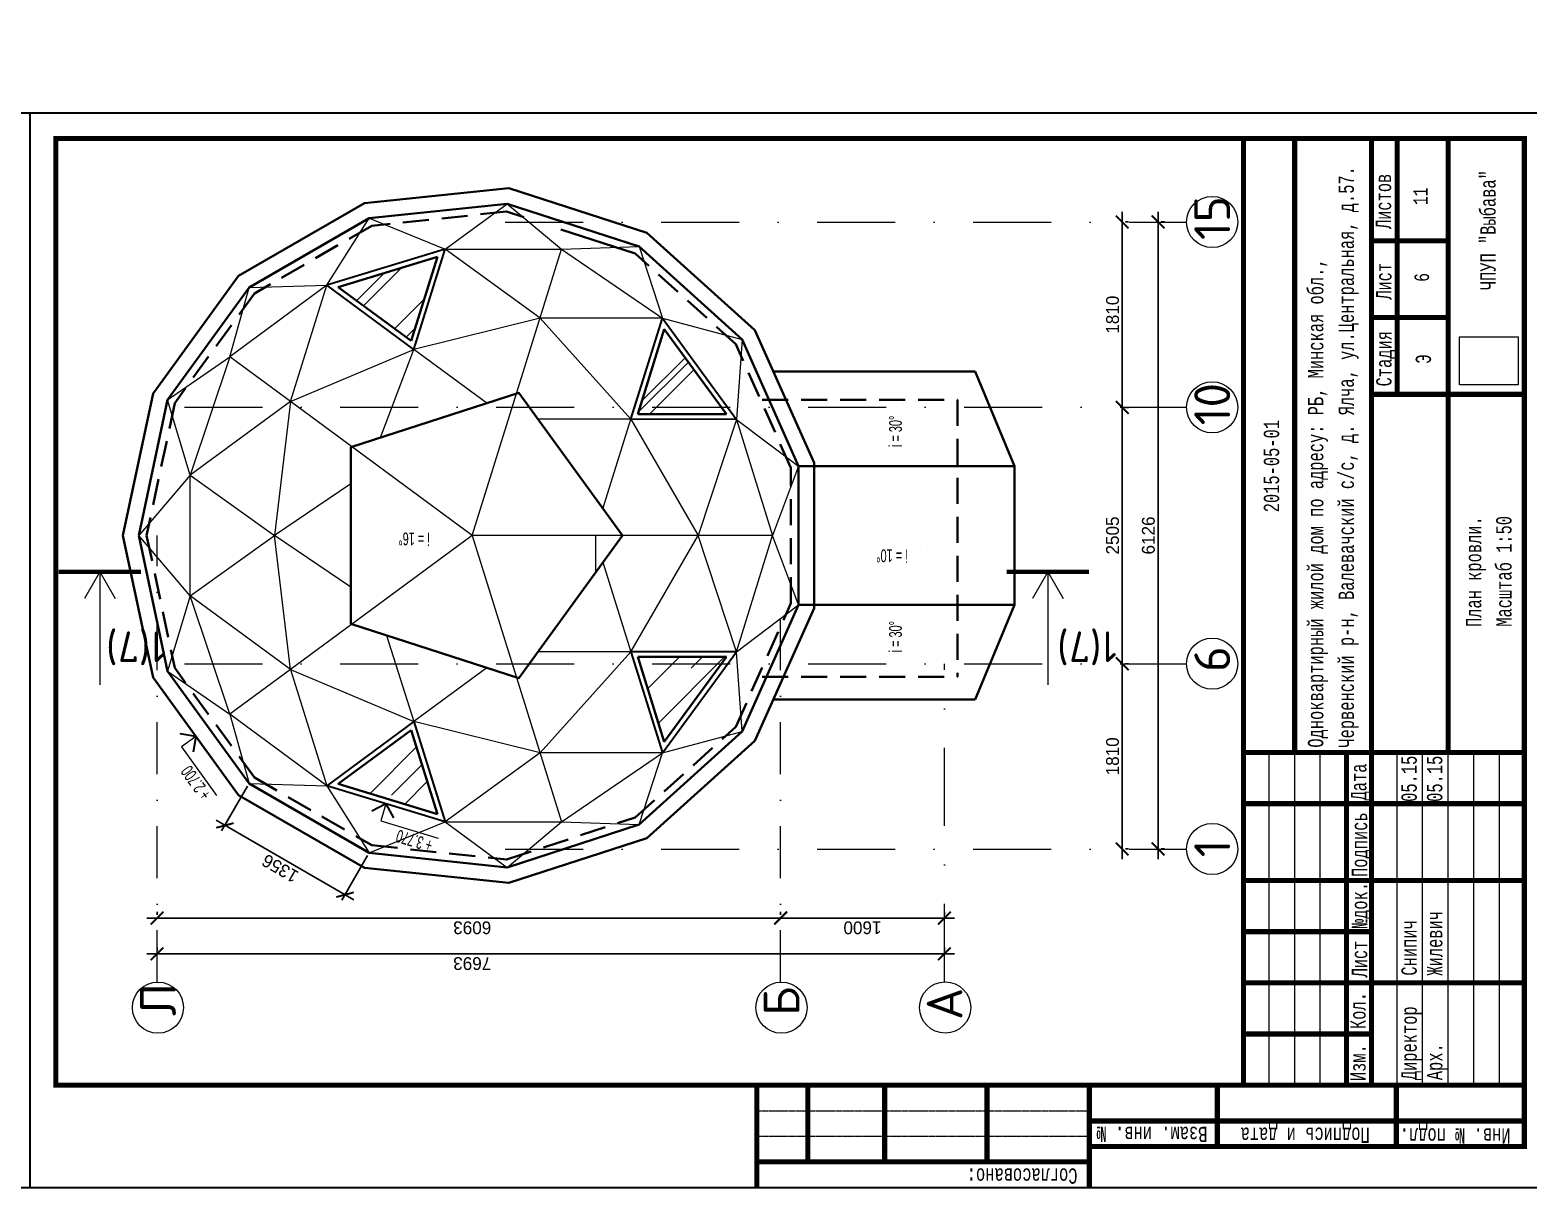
# Model space of a CAD drawing. Header units: millimetres. Extents: x -1532494 to -7068, y -619762 to -143013.
# Drawn here: x -110759 to -96121, y -206038 to -194704 of the extents above; entities that cross this region are included whole.
import ezdxf

# ---------------------------------------------------------------- set-up
doc = ezdxf.new("R2010")
doc.units = ezdxf.units.MM
for name, pattern in [('DASHED', [19.05, 12.7, -6.35]), ('GOST2.303 5', [24, 20, -1.5, 1, -1.5]), ('штриховая', [19.05, 12.7, -6.35]), ('штрихпунктирнаяX2', [50.8, 25.4, -12.7, 0, -12.7])]:
    doc.linetypes.add(name, pattern=pattern)
doc.layers.get('0').update_dxf_attribs({"color": 251, "lineweight": 15})
for name, color, linetype, lineweight in [('Кровля', 170, 'Continuous', 40), ('линия', 7, 'Continuous', 30), ('окна', 142, 'Continuous', 20), ('Окно', 144, 'Continuous', 40), ('Оси', 7, 'штрихпунктирнаяX2', 18), ('размеры', 7, 'Continuous', 18), ('разрез', 7, 'Continuous', 80), ('штриховая стены', 250, 'штриховая', 40)]:
    doc.layers.add(name, color=color, linetype=linetype, lineweight=lineweight)
doc.layers.add('рамка', color=105, linetype='Continuous', lineweight=30, plot=False)
doc.styles.add('Style1', font='cour.ttf', dxfattribs={"width": 0.61, "height": 2.5})
doc.styles.add('style2', font='cour.ttf', dxfattribs={"width": 0.6, "height": 3})
doc.dimstyles.new('ISO-25', dxfattribs={"dimscale": 50, "dimtxt": 2.5, "dimasz": 2.5, "dimexe": 1.25, "dimexo": 0.625, "dimtad": 1, "dimdec": 0, "dimtxsty": 'Standard', "dimblk": 'ARCHTICK', "dimcen": 2.5, "dimdle": 2, "dimclrt": 256, "dimadec": 0, "dimazin": 0, "dimtfac": 1, "dimtdec": 0, "dimtmove": 1, "dimatfit": 2, "dimfxl": 1, "dimarcsym": 0})
picture_1 = doc.add_image_def('image1.jpg', size_in_pixel=(187, 229))
picture_2 = doc.add_image_def('image2.jpg', size_in_pixel=(187, 229))
pattern_1 = [(225, (168057963.9, 308240142.55), (-646.5784407, -1724.2091752), [11430, -1524, 3810, -762]), (225, (168057516.7, 308239156.5), (1255.4398057, -177.8090712), [2286, -251.46, 4572, -571.5]), (225, (168058152.47, 308239415.15), (-2440.8336137, -3162.84620584), [6096, -1066.8, 3048, -762])]
pattern_2 = [(225, (168060892.9, 308241383.5), (-646.5784407, -1724.2091752), [11430, -1524, 3810, -762]), (225, (168060445.6, 308240397.4), (1255.4398057, -177.8090712), [2286, -251.46, 4572, -571.5]), (225, (168061081.45, 308240656.07), (-2440.8336137, -3162.84620584), [6096, -1066.8, 3048, -762])]

# ---------------------------------------------------------------- blocks, each defined once
blk = doc.blocks.new('вакепкеакепке')
at = {"color": 7, "linetype": 'GOST2.303 5'}
for p, q in [((168051385, 308359340), (168057885, 308359340)), ((168051385, 308358840), (168057885, 308358840)), ((168051385, 308358340), (168057885, 308358340)), ((168051385, 308356840), (168057885, 308356840)), ((168051385, 308356340), (168057885, 308356340)), ((168051385, 308355840), (168057885, 308355840)), ((168051385, 308355340), (168057885, 308355340)), ((168051385, 308354840), (168057885, 308354840))]:
    blk.add_line(p, q, dxfattribs=at)
at = {"const_width": 100}
for points in [[(168053385, 308359887), (168053385, 308354400)], [(168054385, 308359887), (168054385, 308357340)], [(168055385, 308354400), (168055385, 308359887)], [(168056885, 308359887), (168056885, 308354400)], [(168052385, 308359840), (168052385, 308357340)], [(168057885, 308354353), (168057885, 308359840)], [(168057931, 308358840), (168069885, 308358840)], [(168057885, 308357826), (168051385, 308357826)], [(168057885, 308357340), (168051385, 308357340)], [(168057885, 308357340), (168069885, 308357340)], [(168064885, 308354353), (168064885, 308357340)], [(168066385, 308357340), (168066385, 308355840)], [(168067885, 308357340), (168067885, 308355840)], [(168064885, 308356840), (168069885, 308356840)], [(168057885, 308355840), (168069885, 308355840)]]:
    blk.add_lwpolyline(points, dxfattribs=at)
blk.add_lwpolyline([(168051385, 308359840), (168069885, 308359840), (168069885, 308354353), (168051385, 308354353)], close=True, dxfattribs=at)
at = {"color": 7, "linetype": 'GOST2.303 5', "style": 'style2', "width": 0.6}
for s, p in [('2015-05-01', (168062579, 308359144)), ('Одноквартирный жилой дом по адресу: РБ, Минская обл.,  ', (168057980, 308358281)), ('Червенский р-н, Валевачский с/с, д. Ялча, ул.Центральная, д.57. ', (168057980, 308357683)), ('Изм.', (168051464, 308357455)), ('Кол.', (168052482, 308357455)), ('Лист', (168053488, 308357424)), ('№док.', (168054453, 308357424)), ('Подпись', (168055453, 308357424)), ('Дата', (168056947, 308357439)), ('Стадия', (168065039, 308356948)), ('Лист', (168066732, 308356949)), ('Листов', (168068113, 308356956)), ('Директор', (168051482, 308356455)), ('Снипич', (168053525, 308356455)), ('05.15', (168056921, 308356455)), ('Э', (168065484, 308356176)), ('Арх.', (168051482, 308355955)), ('Жилевич', (168053525, 308355955)), ('05.15', (168056921, 308355955)), ('ЧПУП "Выбава"', (168066920, 308354914))]:
    blk.add_text(s, height=300, dxfattribs=at).set_placement(p)
blk = doc.blocks.new('_ArchTick')
at = {"color": 0, "linetype": 'ByBlock', "const_width": 0.15}
blk.add_lwpolyline([(-0.5, -0.5), (0.5, 0.5)], dxfattribs=at)
blk = doc.blocks.new('*D260')
at = {"layer": 'Defpoints', "color": 0, "transparency": 16777216}
for p in [(-99736, -196580), (-99736, -196580), (-99736, -202706)]:
    blk.add_point(p, dxfattribs=at)
at = {"layer": 'размеры', "color": 0, "lineweight": -2, "transparency": 16777216}
for p, q in [((-99736, -202806), (-99736, -196480)), ((-99705, -196580), (-99674, -196580)), ((-99705, -202706), (-99674, -202706))]:
    blk.add_line(p, q, dxfattribs=at)
at = {"layer": 'размеры', "color": 0, "lineweight": -2, "transparency": 16777216, "xscale": 125, "yscale": 125, "zscale": 125}
for p, rotation in [((-99736, -196580), 90), ((-99736, -202706), 270)]:
    blk.add_blockref('_ArchTick', p, dxfattribs=dict(at, rotation=rotation))
at = {"layer": 'размеры', "transparency": 16777216, "insert": (-99830, -199643), "char_height": 125, "attachment_point": 5, "rotation": 90}
blk.add_mtext('6126', dxfattribs=at)
blk = doc.blocks.new('*D256')
at = {"layer": 'Defpoints', "color": 0, "transparency": 16777216}
for p in [(-109517, -203731), (-101824, -203731), (-101824, -203731)]:
    blk.add_point(p, dxfattribs=at)
at = {"layer": 'размеры', "color": 0, "lineweight": -2, "transparency": 16777216}
for p, q in [((-109617, -203731), (-101724, -203731)), ((-109517, -203700), (-109517, -203669)), ((-101824, -203700), (-101824, -203669))]:
    blk.add_line(p, q, dxfattribs=at)
at = {"layer": 'размеры', "color": 0, "lineweight": -2, "transparency": 16777216, "xscale": 125, "yscale": 125, "zscale": 125, "rotation": 180}
blk.add_blockref('_ArchTick', (-109517, -203731), dxfattribs=at)
at = {"layer": 'размеры', "color": 0, "lineweight": -2, "transparency": 16777216, "xscale": 125, "yscale": 125, "zscale": 125}
blk.add_blockref('_ArchTick', (-101824, -203731), dxfattribs=at)
at = {"layer": 'размеры', "transparency": 16777216, "insert": (-106437, -203825), "char_height": 125, "attachment_point": 5, "rotation": 180}
blk.add_mtext('7693', dxfattribs=at)
blk = doc.blocks.new('*D257')
at = {"layer": 'Defpoints', "color": 0, "transparency": 16777216}
for p in [(-100086, -200896), (-100086, -200896), (-100086, -202706)]:
    blk.add_point(p, dxfattribs=at)
at = {"layer": 'размеры', "color": 0, "lineweight": -2, "transparency": 16777216}
for p, q in [((-100086, -202806), (-100086, -200796)), ((-100055, -200896), (-100024, -200896)), ((-100055, -202706), (-100024, -202706))]:
    blk.add_line(p, q, dxfattribs=at)
at = {"layer": 'размеры', "color": 0, "lineweight": -2, "transparency": 16777216, "xscale": 125, "yscale": 125, "zscale": 125}
for p, rotation in [((-100086, -200896), 90), ((-100086, -202706), 270)]:
    blk.add_blockref('_ArchTick', p, dxfattribs=dict(at, rotation=rotation))
at = {"layer": 'размеры', "transparency": 16777216, "insert": (-100180, -201801), "char_height": 125, "attachment_point": 5, "rotation": 90}
blk.add_mtext('1810', dxfattribs=at)
blk = doc.blocks.new('*D258')
at = {"layer": 'Defpoints', "color": 0, "transparency": 16777216}
for p in [(-100086, -198391), (-100086, -198391), (-100086, -200896)]:
    blk.add_point(p, dxfattribs=at)
at = {"layer": 'размеры', "color": 0, "lineweight": -2, "transparency": 16777216}
for p, q in [((-100086, -200996), (-100086, -198291)), ((-100055, -198391), (-100024, -198391)), ((-100055, -200896), (-100024, -200896))]:
    blk.add_line(p, q, dxfattribs=at)
at = {"layer": 'размеры', "color": 0, "lineweight": -2, "transparency": 16777216, "xscale": 125, "yscale": 125, "zscale": 125}
for p, rotation in [((-100086, -198391), 90), ((-100086, -200896), 270)]:
    blk.add_blockref('_ArchTick', p, dxfattribs=dict(at, rotation=rotation))
at = {"layer": 'размеры', "transparency": 16777216, "insert": (-100180, -199643), "char_height": 125, "attachment_point": 5, "rotation": 90}
blk.add_mtext('2505', dxfattribs=at)
blk = doc.blocks.new('*D259')
at = {"layer": 'Defpoints', "color": 0, "transparency": 16777216}
for p in [(-100086, -196580), (-100086, -196580), (-100086, -198391)]:
    blk.add_point(p, dxfattribs=at)
at = {"layer": 'размеры', "color": 0, "lineweight": -2, "transparency": 16777216}
for p, q in [((-100086, -198491), (-100086, -196480)), ((-100055, -196580), (-100024, -196580)), ((-100055, -198391), (-100024, -198391))]:
    blk.add_line(p, q, dxfattribs=at)
at = {"layer": 'размеры', "color": 0, "lineweight": -2, "transparency": 16777216, "xscale": 125, "yscale": 125, "zscale": 125}
for p, rotation in [((-100086, -196580), 90), ((-100086, -198391), 270)]:
    blk.add_blockref('_ArchTick', p, dxfattribs=dict(at, rotation=rotation))
at = {"layer": 'размеры', "transparency": 16777216, "insert": (-100180, -197486), "char_height": 125, "attachment_point": 5, "rotation": 90}
blk.add_mtext('1810', dxfattribs=at)
blk = doc.blocks.new('*D261')
at = {"layer": 'Defpoints', "color": 0, "ltscale": 20, "transparency": 16777216}
for p in [(-108618, -202066), (-107444, -202744), (-107680, -203153)]:
    blk.add_point(p, dxfattribs=at)
at = {"layer": 'размеры', "color": 0, "lineweight": -2, "ltscale": 20, "transparency": 16777216}
for p, q in [((-108633, -202093), (-108886, -202530)), ((-108941, -202426), (-107594, -203203)), ((-107460, -202771), (-107712, -203207))]:
    blk.add_line(p, q, dxfattribs=at)
at = {"layer": 'размеры', "color": 0, "lineweight": -2, "ltscale": 20, "transparency": 16777216, "xscale": 125, "yscale": 125, "zscale": 125}
for p, rotation in [((-108854, -202476), 150.0000000004392), ((-107680, -203153), 330.0000000004392)]:
    blk.add_blockref('_ArchTick', p, dxfattribs=dict(at, rotation=rotation))
at = {"layer": 'размеры', "ltscale": 20, "transparency": 16777216, "insert": (-108314, -202896), "char_height": 125, "attachment_point": 5, "rotation": 150}
blk.add_mtext('1356', dxfattribs=at)
blk = doc.blocks.new('*D262')
at = {"layer": 'Defpoints', "color": 0, "transparency": 16777216}
for p in [(-109517, -203381), (-103424, -203381), (-103424, -203381)]:
    blk.add_point(p, dxfattribs=at)
at = {"layer": 'размеры', "color": 0, "lineweight": -2, "transparency": 16777216}
for p, q in [((-109517, -203350), (-109517, -203319)), ((-103424, -203350), (-103424, -203319)), ((-109617, -203381), (-103324, -203381))]:
    blk.add_line(p, q, dxfattribs=at)
at = {"layer": 'размеры', "color": 0, "lineweight": -2, "transparency": 16777216, "xscale": 125, "yscale": 125, "zscale": 125, "rotation": 180}
blk.add_blockref('_ArchTick', (-109517, -203381), dxfattribs=at)
at = {"layer": 'размеры', "color": 0, "lineweight": -2, "transparency": 16777216, "xscale": 125, "yscale": 125, "zscale": 125}
blk.add_blockref('_ArchTick', (-103424, -203381), dxfattribs=at)
at = {"layer": 'размеры', "transparency": 16777216, "insert": (-106437, -203475), "char_height": 125, "attachment_point": 5, "rotation": 180}
blk.add_mtext('6093', dxfattribs=at)
blk = doc.blocks.new('*D263')
at = {"layer": 'Defpoints', "color": 0, "transparency": 16777216}
for p in [(-103424, -203381), (-101824, -203381), (-101824, -203381)]:
    blk.add_point(p, dxfattribs=at)
at = {"layer": 'размеры', "color": 0, "lineweight": -2, "transparency": 16777216}
for p, q in [((-103424, -203350), (-103424, -203319)), ((-101824, -203350), (-101824, -203319)), ((-103524, -203381), (-101724, -203381))]:
    blk.add_line(p, q, dxfattribs=at)
at = {"layer": 'размеры', "color": 0, "lineweight": -2, "transparency": 16777216, "xscale": 125, "yscale": 125, "zscale": 125, "rotation": 180}
blk.add_blockref('_ArchTick', (-103424, -203381), dxfattribs=at)
at = {"layer": 'размеры', "color": 0, "lineweight": -2, "transparency": 16777216, "xscale": 125, "yscale": 125, "zscale": 125}
blk.add_blockref('_ArchTick', (-101824, -203381), dxfattribs=at)
at = {"layer": 'размеры', "transparency": 16777216, "insert": (-102624, -203475), "char_height": 125, "attachment_point": 5, "rotation": 180}
blk.add_mtext('1600', dxfattribs=at)

msp = doc.modelspace()

# ---------------------------------------------------------------- hatches: boundary and pattern name
at = {"layer": 'окна'}
h = msp.add_hatch(dxfattribs=at)
h.set_pattern_fill('AR-RROOF', color=256, scale=30, angle=225)
h.set_pattern_definition(pattern_1)
h.paths.add_polyline_path([(-107294.2, -194703.8), (-107294.2, -196023.8)])
h.paths.add_polyline_path([(-106777.3, -196920.8), (-107262.8, -197068.5), (-107748.3, -197216.2), (-107033.4, -197742.8)])
h = msp.add_hatch(dxfattribs=at)
h.set_pattern_fill('AR-RROOF', color=256, scale=30, angle=225)
h.set_pattern_definition(pattern_2)
h.paths.add_polyline_path([(-104365.2, -195944.8), (-104365.2, -197264.8)])
h.paths.add_polyline_path([(-104561.1, -197628.4), (-104690.3, -198042.7), (-104819.4, -198457.1), (-103953.1, -198458.1)])
h = msp.add_hatch(dxfattribs=at)
h.set_pattern_fill('AR-RROOF', color=256, scale=30, angle=225)
h.set_pattern_definition(pattern_2)
h.paths.add_polyline_path([(-104365.2, -203341.8), (-104365.2, -202021.8)])
h.paths.add_polyline_path([(-104561.1, -201658.2), (-104690.3, -201243.8), (-104819.4, -200829.4), (-103953.1, -200828.5)])
h = msp.add_hatch(dxfattribs=at)
h.set_pattern_fill('AR-RROOF', color=256, scale=30, angle=225)
h.set_pattern_definition(pattern_1)
h.paths.add_polyline_path([(-107294.2, -204582.7), (-107294.2, -203262.7)])
h.paths.add_polyline_path([(-106777.3, -202365.7), (-107262.8, -202218), (-107748.3, -202070.3), (-107033.4, -201543.7)])

# ---------------------------------------------------------------- linework, layer by layer
at = {"ltscale": 20}
msp.add_line((-105228, -199999.2), (-105228, -199643.3), dxfattribs=at)
at = {"const_width": 0.05}
for points in [[(-102203.9, -198772.1), (-102203.9, -198272.1), (-102250.1, -198474.9)], [(-106859.6, -199578.7), (-107359.6, -199578.7), (-107156.7, -199624.9)], [(-102453.9, -199743.5), (-101953.9, -199743.5), (-102156.7, -199789.7)], [(-102203.9, -200514.4), (-102203.9, -201014.4), (-102250.1, -200811.6)]]:
    msp.add_lwpolyline(points, dxfattribs=at)
at = {"color": 200, "linetype": 'DASHED', "lineweight": 18, "ltscale": 50, "const_width": 1}
msp.add_lwpolyline([(-100915.4, -199999.2), (-109675.3, -199999.2)], dxfattribs=at)
at = {"layer": 'Кровля'}
for p, q in [((-103494.8, -198040.9), (-101523.7, -198040.9)), ((-103247.7, -198965.5), (-101140.1, -198965.5)), ((-101140.1, -200321.1), (-101140.1, -198965.5)), ((-103247.7, -200321.1), (-101140.1, -200321.1)), ((-103494.8, -201245.6), (-101523.7, -201245.6))]:
    msp.add_line(p, q, dxfattribs=at)
at = {"layer": 'Кровля', "ltscale": 20}
for p, q in [((-101140.1, -198965.5), (-101523.7, -198040.9)), ((-101140.1, -200321.1), (-101523.7, -201245.6))]:
    msp.add_line(p, q, dxfattribs=at)
for points in [[(-103097.4, -198933.5), (-103674.7, -197636.7), (-104729.6, -196686.9), (-106079.7, -196248.2), (-107491.4, -196396.6), (-108720.7, -197106.4), (-109555.1, -198254.8), (-109850.2, -199643.3), (-109555.1, -201031.8), (-108720.7, -202180.2), (-107491.4, -202889.9), (-106079.7, -203038.3), (-104729.6, -202599.6), (-103674.7, -201649.8), (-103097.4, -200353)], [(-109696.5, -199643.3), (-109414.7, -198317.3), (-108617.9, -197220.6), (-107443.9, -196542.8), (-106095.7, -196401.1), (-104806.5, -196820), (-103799.1, -197727.1), (-103247.7, -198965.5), (-103247.7, -200321.1), (-103799.1, -201559.4), (-104806.5, -202466.5), (-106095.7, -202885.4), (-107443.9, -202743.7), (-108617.9, -202065.9), (-109414.7, -200969.2)], [(-104969.3, -199643.3), (-105983.1, -198247.9), (-107623.5, -198780.9), (-107623.5, -200505.7), (-105983.1, -201038.6)]]:
    msp.add_lwpolyline(points, close=True, dxfattribs=at)
at = {"layer": 'линия', "ltscale": 20}
for p, q in [((-106701.5, -196845.5), (-107858.2, -197197.3)), ((-107006.6, -197824.7), (-106701.5, -196845.5)), ((-107006.6, -197824.7), (-107858.2, -197197.3)), ((-104887.3, -198507), (-104579.4, -197518.9)), ((-104579.4, -197518.9), (-103854.4, -198508.2)), ((-103854.4, -198508.2), (-104887.3, -198507)), ((-103854.4, -200778.4), (-104887.3, -200779.5)), ((-104887.3, -200779.5), (-104579.4, -201767.7)), ((-104579.4, -201767.7), (-103854.4, -200778.4)), ((-107006.6, -201461.8), (-107858.2, -202089.2)), ((-107006.6, -201461.8), (-106701.5, -202441.1)), ((-106701.5, -202441.1), (-107858.2, -202089.2))]:
    msp.add_line(p, q, dxfattribs=at)
at = {"layer": 'Окно', "ltscale": 20}
for p, q in [((-106777.3, -196920.8), (-107748.3, -197216.2)), ((-107033.4, -197742.8), (-106777.3, -196920.8)), ((-107033.4, -197742.8), (-107748.3, -197216.2)), ((-104819.4, -198457.1), (-104561.1, -197628.4)), ((-104561.1, -197628.4), (-103953.1, -198458.1)), ((-103953.1, -198458.1), (-104819.4, -198457.1)), ((-103953.1, -200828.5), (-104819.4, -200829.4)), ((-104819.4, -200829.4), (-104561.1, -201658.2)), ((-104561.1, -201658.2), (-103953.1, -200828.5)), ((-107033.4, -201543.7), (-107748.3, -202070.3)), ((-107033.4, -201543.7), (-106777.3, -202365.7)), ((-106777.3, -202365.7), (-107748.3, -202070.3))]:
    msp.add_line(p, q, dxfattribs=at)
at = {"layer": 'Оси', "ltscale": 30}
for p, q in [((-106114.6, -196580.4), (-99456.8, -196580.4)), ((-109250.2, -198390.8), (-99456.8, -198390.8)), ((-109250.2, -200896), (-99456.8, -200896)), ((-101823.7, -204005.4), (-101823.7, -200896)), ((-106114.6, -202706.4), (-99456.8, -202706.4))]:
    msp.add_line(p, q, dxfattribs=at)
at = {"layer": 'Оси', "ltscale": 20}
for p, q in [((-109516.5, -204006.1), (-109516.5, -199643.3)), ((-103423.8, -204006.1), (-103423.8, -200283.6))]:
    msp.add_line(p, q, dxfattribs=at)
at = {"layer": 'размеры', "ltscale": 20}
for p, q in [((-106701.5, -196845.5), (-106095.7, -196401.1)), ((-106095.7, -196401.1), (-105564.8, -196845.5)), ((-107858.2, -197197.3), (-107443.9, -196542.8)), ((-107443.9, -196542.8), (-106701.5, -196845.5)), ((-107443.9, -196542.8), (-106701.5, -196845.5)), ((-106701.5, -196845.5), (-105564.8, -196845.5)), ((-105774.6, -197518.9), (-106701.5, -196845.5)), ((-106003.8, -198254.6), (-105564.8, -196845.5)), ((-105564.8, -196845.5), (-104806.5, -196820)), ((-105564.8, -196845.5), (-104579.4, -197518.9)), ((-104806.5, -196820), (-104579.4, -197518.9)), ((-107858.2, -197197.3), (-108805.6, -197898.1)), ((-108805.6, -197898.1), (-108617.9, -197220.6)), ((-108617.9, -197220.6), (-107858.2, -197197.3)), ((-108212.6, -198334.9), (-107858.2, -197197.3)), ((-105774.6, -197518.9), (-107006.6, -197824.7)), ((-104579.4, -197518.9), (-105774.6, -197518.9)), ((-105774.6, -197518.9), (-104887.3, -198507)), ((-104579.4, -197518.9), (-103799.1, -197727.1)), ((-103799.1, -197727.1), (-103854.4, -198508.2)), ((-109414.7, -198317.3), (-108805.6, -197898.1)), ((-108805.6, -197898.1), (-109192.8, -199052.3)), ((-108212.6, -198334.9), (-108805.6, -197898.1)), ((-108212.6, -198334.9), (-107006.6, -197824.7)), ((-107333.7, -198686.7), (-107006.6, -197824.7)), ((-106294.7, -198349.1), (-107006.6, -197824.7)), ((-109192.8, -199052.3), (-109414.7, -198317.3)), ((-108212.6, -198334.9), (-109192.8, -199052.3)), ((-108212.6, -198334.9), (-108368.6, -199643.3)), ((-106436.5, -199643.3), (-108212.6, -198334.9)), ((-106436.5, -199643.3), (-106003.8, -198254.6)), ((-104887.3, -198507), (-105795.6, -198506)), ((-105159.7, -199381.3), (-104887.3, -198507)), ((-104887.3, -198507), (-104230.6, -199643.3)), ((-103854.4, -198508.2), (-104230.6, -199643.3)), ((-103854.4, -198508.2), (-103502.1, -199643.3)), ((-103854.4, -198508.2), (-103247.7, -198965.5)), ((-109192.8, -199052.3), (-109696.5, -199643.3)), ((-109192.8, -200234.2), (-109192.8, -199052.3)), ((-109192.8, -199052.3), (-108368.6, -199643.3)), ((-103247.7, -198965.5), (-103502.1, -199643.3)), ((-107623.5, -199139.6), (-108368.6, -199643.3)), ((-109192.8, -200234.2), (-109696.5, -199643.3)), ((-109192.8, -200234.2), (-108368.6, -199643.3)), ((-107623.5, -200146.9), (-108368.6, -199643.3)), ((-108212.6, -200951.6), (-108368.6, -199643.3)), ((-106436.5, -199643.3), (-108212.6, -200951.6)), ((-104969.3, -199643.3), (-106436.5, -199643.3)), ((-106436.5, -199643.3), (-106003.8, -201031.9)), ((-103502.1, -199643.3), (-104969.3, -199643.3)), ((-104887.3, -200779.5), (-104230.6, -199643.3)), ((-103854.4, -200778.4), (-104230.6, -199643.3)), ((-103854.4, -200778.4), (-103502.1, -199643.3)), ((-103247.7, -200321.1), (-103502.1, -199643.3)), ((-105159.7, -199905.3), (-104887.3, -200779.5)), ((-109192.8, -200234.2), (-109414.7, -200969.2)), ((-108805.6, -201388.4), (-109192.8, -200234.2)), ((-108212.6, -200951.6), (-109192.8, -200234.2)), ((-103854.4, -200778.4), (-103247.7, -200321.1)), ((-107274.3, -200619.1), (-107006.6, -201461.8)), ((-104887.3, -200779.5), (-105795.6, -200780.5)), ((-105774.6, -201767.7), (-104887.3, -200779.5)), ((-103799.1, -201559.4), (-103854.4, -200778.4)), ((-109414.7, -200969.2), (-108805.6, -201388.4)), ((-108212.6, -200951.6), (-108805.6, -201388.4)), ((-108212.6, -200951.6), (-107006.6, -201461.8)), ((-108212.6, -200951.6), (-107858.2, -202089.2)), ((-106294.7, -200937.4), (-107006.6, -201461.8)), ((-106003.8, -201031.9), (-105564.8, -202441.1)), ((-107858.2, -202089.2), (-108805.6, -201388.4)), ((-108805.6, -201388.4), (-108617.9, -202065.9)), ((-105774.6, -201767.7), (-107006.6, -201461.8)), ((-104579.4, -201767.7), (-103799.1, -201559.4)), ((-105774.6, -201767.7), (-106701.5, -202441.1)), ((-104579.4, -201767.7), (-105774.6, -201767.7)), ((-105564.8, -202441.1), (-104579.4, -201767.7)), ((-104806.5, -202466.5), (-104579.4, -201767.7)), ((-108617.9, -202065.9), (-107858.2, -202089.2)), ((-107858.2, -202089.2), (-107443.9, -202743.7)), ((-107443.9, -202743.7), (-106701.5, -202441.1)), ((-107443.9, -202743.7), (-106701.5, -202441.1)), ((-106701.5, -202441.1), (-105564.8, -202441.1)), ((-106701.5, -202441.1), (-106095.7, -202885.4)), ((-106095.7, -202885.4), (-105564.8, -202441.1)), ((-105564.8, -202441.1), (-104806.5, -202466.5))]:
    msp.add_line(p, q, dxfattribs=at)
at = {"layer": 'размеры'}
for p, q in [((-110075.3, -199999.2), (-110225.3, -200259.1)), ((-110075.3, -199999.2), (-110075.3, -201103.7)), ((-110075.3, -199999.2), (-109925.3, -200259.1)), ((-100812.4, -199999.2), (-100962.4, -200259.1)), ((-100812.4, -199999.2), (-100812.4, -201103.7)), ((-100812.4, -199999.2), (-100662.4, -200259.1))]:
    msp.add_line(p, q, dxfattribs=at)
at = {"layer": 'размеры', "color": 7, "lineweight": 30}
for p, q in [((-109137.9, -201606), (-109291.4, -201580.9)), ((-109137.9, -201606), (-109163, -201759.4)), ((-107279.9, -202265.1), (-107417.2, -202338.2)), ((-107279.9, -202265.1), (-107206.8, -202402.4))]:
    msp.add_line(p, q, dxfattribs=at)
at = {"layer": 'размеры', "color": 7}
for p, q in [((-109137.9, -201606), (-109278.3, -201707)), ((-109278.3, -201707), (-108935.7, -202183.4)), ((-107279.9, -202265.1), (-107330.4, -202430.5)), ((-107330.4, -202430.5), (-106769.1, -202602))]:
    msp.add_line(p, q, dxfattribs=at)
at = {"layer": 'размеры', "color": 7, "lineweight": 20, "ltscale": 0.9}
for p, q in [((-103157, -205763.4), (-103157, -205013.4)), ((-102407, -205763.4), (-102407, -205013.4)), ((-101407, -205763.4), (-101407, -205013.4))]:
    msp.add_line(p, q, dxfattribs=at)
at = {"layer": 'размеры', "linetype": 'GOST2.303 5'}
for p, q in [((-103657, -205263.4), (-100407, -205263.4)), ((-103657, -205513.4), (-100407, -205513.4))]:
    msp.add_line(p, q, dxfattribs=at)
at = {"layer": 'размеры', "color": 7, "lineweight": 20, "ltscale": 0.9, "const_width": 50}
msp.add_lwpolyline([(-110507, -205013.4), (-110507, -195763.4), (-96157, -195763.4), (-96157, -205013.4)], close=True, dxfattribs=at)
for points in [[(-103657, -205013.4), (-103657, -206013.4)], [(-103157, -205763.4), (-103157, -205013.4)], [(-102407, -205763.4), (-102407, -205013.4)], [(-101407, -205763.4), (-101407, -205013.4)], [(-100407, -206013.4), (-100407, -205013.4)], [(-100407, -205613.4), (-96157, -205613.4), (-96157, -205013.4)], [(-99157, -205613.4), (-99157, -205013.4)], [(-97407, -205613.4), (-97407, -205013.4)], [(-96157, -205363.4), (-100407, -205363.4)], [(-100407, -205763.4), (-103657, -205763.4)]]:
    msp.add_lwpolyline(points, dxfattribs=at)
at = {"layer": 'размеры', "const_width": 0.05}
for points in [[(-100407, -205263.4), (-103657, -205263.4)], [(-103657, -205513.4), (-100407, -205513.4)]]:
    msp.add_lwpolyline(points, dxfattribs=at)
at = {"layer": 'размеры'}
for centre in [(-99206.8, -196580.4), (-99206.8, -198390.8), (-99206.8, -200896), (-99206.8, -202706.4), (-109508.5, -204256), (-103415.8, -204256), (-101815.7, -204255.2)]:
    msp.add_circle(centre, 250, dxfattribs=at)
at = {"layer": 'разрез'}
for p, q in [((-110475.3, -199999.2), (-109675.3, -199999.2)), ((-101212.4, -199999.2), (-100412.4, -199999.2))]:
    msp.add_line(p, q, dxfattribs=at)
at = {"layer": 'рамка', "color": 7}
for p, q in [((-125607, -195513.4), (-110757, -195513.4)), ((-110757, -206013.4), (-110757, -195513.4)), ((-110757, -195513.4), (-95907, -195513.4)), ((-110757, -206013.4), (-110757, -195513.4)), ((-125607, -206013.4), (-110757, -206013.4)), ((-110757, -206013.4), (-95907, -206013.4))]:
    msp.add_line(p, q, dxfattribs=at)
at = {"layer": 'штриховая стены', "ltscale": 20}
for p, q in [((-106103.9, -196478.5), (-107419.9, -196616.8)), ((-107419.9, -196616.8), (-108565.8, -197278.4)), ((-103862, -197772.8), (-104845.4, -196887.4)), ((-108565.8, -197278.4), (-109343.6, -198348.9)), ((-103323.8, -198981.6), (-103862, -197772.8)), ((-109343.6, -198348.9), (-109618.7, -199643.3)), ((-103603.4, -198318.3), (-101695.8, -198318.3)), ((-101695.8, -198318.3), (-101695.8, -201023.3)), ((-103323.8, -200304.9), (-103323.8, -198981.6)), ((-109618.7, -199643.3), (-109343.6, -200937.6)), ((-103862, -201513.7), (-103323.8, -200304.9)), ((-108565.8, -202008.1), (-109343.6, -200937.6)), ((-103603.6, -201023.3), (-101695.8, -201023.3)), ((-104845.4, -202399.2), (-103862, -201513.7)), ((-108565.8, -202008.1), (-107419.9, -202669.7)), ((-106103.9, -202808.1), (-104845.4, -202399.2)), ((-107419.9, -202669.7), (-106103.9, -202808.1))]:
    msp.add_line(p, q, dxfattribs=at)
at = {"layer": 'штриховая стены', "ltscale": 60}
msp.add_line((-104845.4, -196887.4), (-106103.9, -196478.5), dxfattribs=at)

# ---------------------------------------------------------------- block references
at = {"layer": 'размеры', "xscale": 0.5, "yscale": 0.5, "zscale": 0.5, "rotation": 90}
msp.add_blockref('вакепкеакепке', (154081019.6, -84230706.1), dxfattribs=at)

# ---------------------------------------------------------------- texts
at = {"color": 7, "width": 730.487, "style": 'Style1'}
for s, insert, char_height, attachment_point, rotation in [('{\\fArial|b0|i0|c0|p34; i =\\fArial|b0|i0|c204|p34; 30\\fArial|b0|i0|c0|p34;%%D}', (-102364, -198808.1), 125, 1, 90), ('{\\fArial|b0|i0|c0|p34; i =\\fArial|b0|i0|c204|p34; 16\\fArial|b0|i0|c0|p34;%%D}', (-106823.5, -199738.9), 125, 1, 180), ('{\\fArial|b0|i0|c0|p34; i =\\fArial|b0|i0|c204|p34; \\fArial|b0|i0|c0|p34;1\\fArial|b0|i0|c204|p34;0\\fArial|b0|i0|c0|p34;%%D}', (-102489.9, -199903.7), 125.0001, 3, 180), ('{\\fArial|b0|i0|c0|p34; i =\\fArial|b0|i0|c204|p34; 30\\fArial|b0|i0|c0|p34;%%D}', (-102364, -200478.4), 125, 3, 90)]:
    msp.add_mtext(s, dxfattribs=dict(at, insert=insert, char_height=char_height, attachment_point=attachment_point, rotation=rotation))
at = {"layer": 'размеры', "color": 7, "linetype": 'ByBlock', "style": 'style2', "width": 0.6}
msp.add_text('11', height=141.19, rotation=90, dxfattribs=at).set_placement((-97101.3, -196414.1))
at = {"layer": 'размеры', "color": 10, "linetype": 'ByBlock', "style": 'style2', "width": 0.6}
msp.add_text('6', height=141.2, rotation=90, dxfattribs=at).set_placement((-97088.2, -197164.1))
at = {"layer": 'размеры', "color": 7, "linetype": 'GOST2.303 5', "style": 'style2', "width": 0.6}
for s, rotation, p in [('План кровли.', 90, (-96578, -200537.6)), (' Масштаб 1:50', 90, (-96281.9, -200625)), ('Взам. инв. №', 180, (-99253.7, -205420.6)), ('Подпись и дата', 180, (-97667.5, -205428.4)), ('Инв. № подл.', 180, (-96291.8, -205435.4)), ('Согласовано:', 180, (-100522.8, -205826.7))]:
    msp.add_text(s, height=150, rotation=rotation, dxfattribs=at).set_placement(p)
at = {"layer": 'размеры'}
for s, insert, char_height, attachment_point, rotation in [('{\\fISOCPEUR|b0|i0|c204|p34;15}', (-99381.6, -196757.1), 350, 1, 90), ('{\\fISOCPEUR|b0|i0|c204|p34;10}', (-99381.6, -198567.5), 350, 1, 90), ('{\\fISOCPEUR|b0|i0|c204|p34;1(\\fISOCPEUR|b0|i0|c0|p34;7\\fISOCPEUR|b0|i0|c204|p34;)}', (-110016.2, -200879.7), 300, 3, 180), ('{\\fISOCPEUR|b0|i0|c204|p34;1(\\fISOCPEUR|b0|i0|c0|p34;7\\fISOCPEUR|b0|i0|c204|p34;)}', (-100722.6, -200879.7), 300, 3, 180), ('{\\fISOCPEUR|b0|i0|c204|p34;6}', (-99381.6, -200977.6), 350, 1, 90), ('{\\fISOCPEUR|b0|i0|c204|p34;1}', (-99381.6, -202788), 350, 1, 90), ('{\\fISOCPEUR|b0|i0|c204|p34;Л}', (-109683.3, -204337.5), 350, 1, 90), ('{\\fISOCPEUR|b0|i0|c204|p34;Б}', (-103590.6, -204337.5), 350, 1, 90), ('{\\fISOCPEUR|b0|i0|c204|p34;А}', (-101997.4, -204376.6), 350, 1, 90)]:
    msp.add_mtext_dynamic_manual_height_columns(s, width=6.114, gutter_width=12.5, heights=[0], dxfattribs=dict(at, insert=insert, char_height=char_height, attachment_point=attachment_point, rotation=rotation))
at = {"layer": 'размеры', "color": 7, "char_height": 125, "width": 730.487, "attachment_point": 3, "style": 'Style1'}
for s, insert, rotation in [('{\\fArial|b0|i0|c204|p34;+ 2.700}', (-109292.5, -201951.7), 125.72622), ('{\\fArial|b0|i0|c204|p34;+ 3.770}', (-107193.4, -202633.9), 163.01136)]:
    msp.add_mtext(s, dxfattribs=dict(at, insert=insert, rotation=rotation))

# ---------------------------------------------------------------- dimensions: what is measured, and where the dimension line sits
at = {"layer": 'размеры'}
for base, p1, p2, picture, middle in [((-100086.3, -196580.4), (-100086.3, -198390.8), (-100086.3, -196580.4), '*D259', (-100180.1, -197485.6)), ((-99736.3, -196580.4), (-99736.3, -202706.4), (-99736.3, -196580.4), '*D260', (-99830.1, -199643.4)), ((-100086.3, -198390.8), (-100086.3, -200896), (-100086.3, -198390.8), '*D258', (-100180.1, -199643.4)), ((-100086.3, -200896), (-100086.3, -202706.4), (-100086.3, -200896), '*D257', (-100180.1, -201801.2))]:
    dim = msp.add_linear_dim(base=base, p1=p1, p2=p2, angle=90, dimstyle='ISO-25', dxfattribs=at)
    dim.commit()
    dim.dimension.update_dxf_attribs({"geometry": picture, "text_midpoint": middle})
at = {"layer": 'размеры', "ltscale": 20}
dim = msp.add_aligned_dim(p1=(-108617.9, -202065.9), p2=(-107443.9, -202743.7), distance=-473, dimstyle='ISO-25', dxfattribs=at)
dim.commit()
dim.dimension.update_dxf_attribs({"geometry": '*D261', "text_midpoint": (-108314.3, -202895.6)})
at = {"layer": 'размеры'}
for base, p1, p2, picture, middle in [((-103423.8, -203381.3), (-109516.5, -203381.3), (-103423.8, -203381.3), '*D262', (-106436.5, -203381.3)), ((-101823.7, -203381.3), (-103423.8, -203381.3), (-101823.7, -203381.3), '*D263', (-102623.7, -203381.3)), ((-101823.7, -203731.3), (-109516.5, -203731.3), (-101823.7, -203731.3), '*D256', (-106436.5, -203731.3))]:
    dim = msp.add_linear_dim(base=base, p1=p1, p2=p2, angle=180, dimstyle='ISO-25', dxfattribs=at)
    dim.commit()
    dim.dimension.update_dxf_attribs({"geometry": picture, "text_midpoint": middle, "dimtype": 160})

# ---------------------------------------------------------------- pictures from other files: only their frames are drawn
image = msp.add_image(picture_1, insert=(-96215.9, -198169.9), size_in_units=(469, 574.4), rotation=90)
image.dxf.flags = 7
image = msp.add_image(picture_2, insert=(-96215.9, -198169.9), size_in_units=(469, 574.4), rotation=90)
image.dxf.flags = 7

doc.saveas('drawing.dxf')
